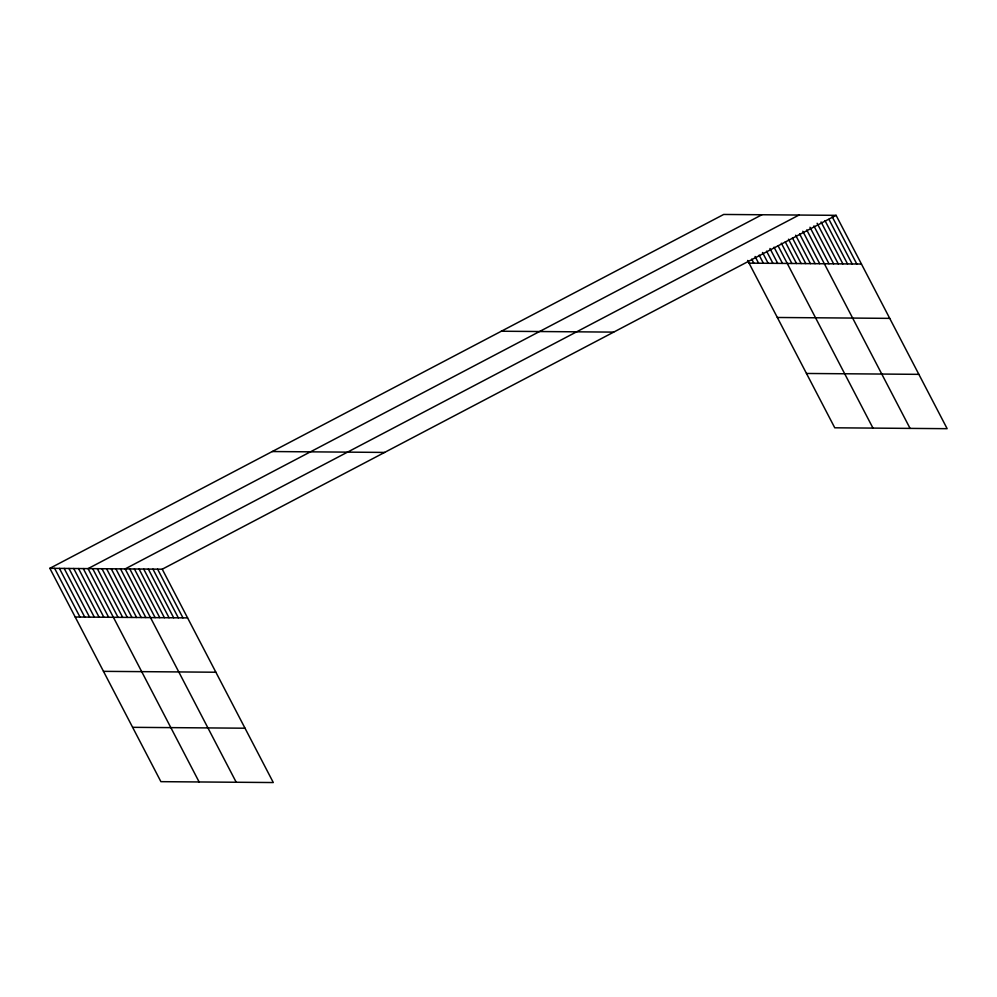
<?xml version="1.0" encoding="UTF-8"?>
<svg xmlns="http://www.w3.org/2000/svg" width="997" height="997" viewBox="0 0 997 997"><rect width="100%" height="100%" fill="white"/><g stroke="black" fill="none" stroke-linecap="round" stroke-linejoin="round"><path stroke-width="1.5" d="M49.85 568.315L162.237 569.2L273.303 782.545L160.903 781.66L49.85 568.315L723.697 214.455L836.097 215.34L947.15 428.685L834.763 427.8L747.638 260.441M761.907 214.754L88.06 568.614L199.126 781.96M798.996 215.053L125.148 568.913L236.214 782.246M162.237 569.2L836.097 215.34M749.046 263.146L861.433 264.031M777.336 317.482L889.723 318.367M501.329 331.228L613.716 332.113M806.473 373.464L918.86 374.349M272.218 451.541L384.618 452.426M75.199 617.006L187.586 617.891M103.476 671.342L215.875 672.227M132.626 727.324L245.013 728.209M832.159 216.661L856.797 263.993M828.931 219.328L852.161 263.956M825.005 220.636L847.525 263.918M821.067 221.957L842.889 263.881M817.129 223.266L838.253 263.844M813.901 225.945L833.617 263.806M809.975 227.254L828.981 263.769M806.747 229.921L910.062 428.386M802.809 231.242L819.708 263.707M799.582 233.909L815.072 263.669M795.656 235.23L810.436 263.632M792.428 237.897L805.8 263.594M788.49 239.205L801.164 263.557M785.262 241.885L796.528 263.52M781.336 243.193L791.892 263.482M778.109 245.86L872.973 428.099M774.033 247.181L782.483 263.407M769.958 248.49L777.71 263.37M766.593 251.157L772.924 263.333M762.518 252.478L768.151 263.295M759.153 255.145L763.378 263.258M755.078 256.466L758.605 263.22M751.713 259.133L753.819 263.183M157.601 569.162L182.95 617.853M152.965 569.125L178.313 617.816M148.329 569.088L173.677 617.779M143.693 569.05L169.041 617.741M139.057 569.013L164.405 617.704M134.421 568.975L159.769 617.666M129.784 568.951L155.133 617.629M120.512 568.876L145.861 617.567M115.876 568.838L141.225 617.529M111.24 568.801L136.589 617.492M106.604 568.764L131.953 617.455M101.968 568.726L127.317 617.417M97.332 568.689L122.681 617.38M92.696 568.651L118.045 617.342M83.287 568.577L108.636 617.268M78.514 568.539L103.85 617.23M73.728 568.502L99.077 617.193M68.955 568.464L94.304 617.155M64.182 568.427L89.531 617.118M59.409 568.39L84.745 617.081M54.623 568.352L79.972 617.043"/></g></svg>
